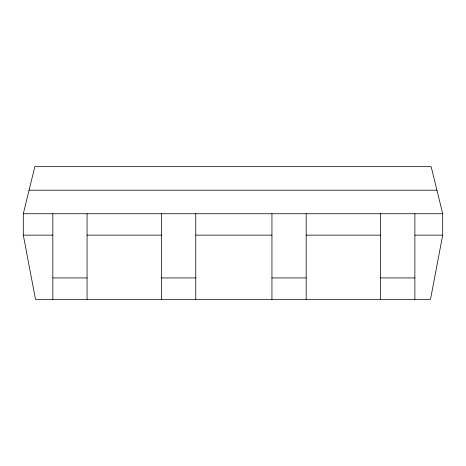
<?xml version="1.0" encoding="UTF-8"?>
<svg xmlns="http://www.w3.org/2000/svg" width="466" height="466" viewBox="0 0 466 466"><rect width="100%" height="100%" fill="white"/><g stroke="black" fill="none" stroke-linecap="round" stroke-linejoin="round"><path stroke-width="0.7" d="M442.7 235.138L430.502 299.335L35.498 299.335L23.3 235.138L23.3 213.743L34.845 166.665L431.155 166.665L442.7 213.743L442.7 235.138L414.88 235.138M29.073 190.204L436.927 190.204M23.3 213.743L442.7 213.743M23.3 235.138L52.827 235.138M87.066 235.138L161.533 235.138M195.767 235.138L271.946 235.138M306.179 235.138L380.646 235.138M52.827 277.934L87.066 277.934M161.533 277.934L195.767 277.934M271.946 277.934L306.179 277.934M380.646 277.934L414.88 277.934M414.88 213.743L414.88 299.335M380.646 213.743L380.646 299.335M306.179 213.743L306.179 299.335M271.946 213.743L271.946 299.335M195.767 213.743L195.767 299.335M161.533 213.743L161.533 299.335M87.066 213.743L87.066 299.335M52.827 213.743L52.827 299.335"/></g></svg>
